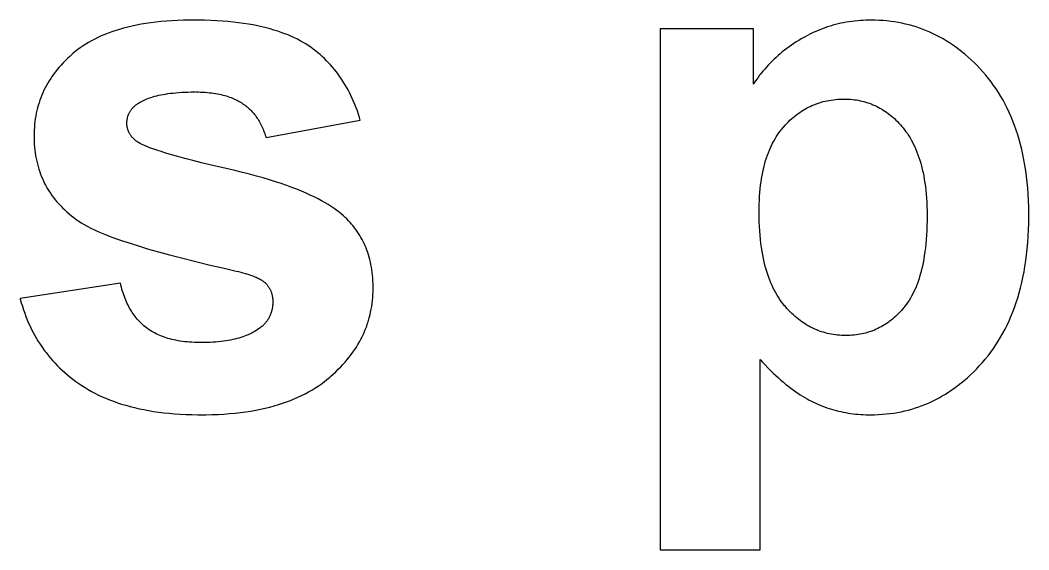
# Model space of a CAD drawing. Header units: millimetres. Extents: x 0 to 841, y 0 to 594.
# Drawn here: x 163.22 to 170.95, y 346.73 to 350.79 of the extents above; entities that cross this region are included whole.
import ezdxf

# ---------------------------------------------------------------- set-up
doc = ezdxf.new("R2010")
doc.units = ezdxf.units.MM
doc.header["$LTSCALE"] = 46.255
doc.layers.add('5_CURVES', color=7, linetype='CONTINUOUS')

msp = doc.modelspace()

# ---------------------------------------------------------------- linework, layer by layer
at = {"layer": '5_CURVES', "color": 7, "linetype": 'CONTINUOUS'}
for p, q in [((168.1247, 350.7278), (168.1247, 346.7278)), ((168.8396, 350.7278), (168.1247, 350.7278)), ((168.8396, 350.3021), (168.8396, 350.7278)), ((165.1015, 349.8929), (165.8246, 350.0266)), ((163.9856, 348.7742), (163.2161, 348.6568)), ((168.8914, 346.7278), (168.8914, 348.1875)), ((168.1247, 346.7278), (168.8914, 346.7278))]:
    msp.add_line(p, q, dxfattribs=at)
for points in [[(164.5422, 350.7933), (164.5141, 350.7931), (164.4679, 350.7923), (164.423, 350.7908), (164.3795, 350.7885), (164.3372, 350.7856), (164.2961, 350.782), (164.2563, 350.7778), (164.2177, 350.7729), (164.1802, 350.7674), (164.1439, 350.7614), (164.1087, 350.7547), (164.0746, 350.7476), (164.0415, 350.7398), (164.0095, 350.7316), (163.9785, 350.7228), (163.9486, 350.7135), (163.9195, 350.7038), (163.8914, 350.6936), (163.8643, 350.6829), (163.838, 350.6717), (163.8126, 350.6601), (163.7881, 350.6481), (163.7643, 350.6356), (163.7414, 350.6227), (163.7193, 350.6094), (163.698, 350.5957), (163.6774, 350.5816), (163.6576, 350.567), (163.6385, 350.5521), (163.62, 350.5367)], [(165.4252, 350.598), (165.4057, 350.6106), (165.3855, 350.623), (165.3644, 350.6349), (165.3424, 350.6466), (165.3196, 350.6579), (165.2958, 350.6688), (165.2711, 350.6794), (165.2455, 350.6895), (165.2188, 350.6993), (165.1911, 350.7087), (165.1624, 350.7177), (165.1326, 350.7263), (165.1016, 350.7344), (165.0695, 350.7421), (165.0363, 350.7493), (165.0018, 350.7561), (164.966, 350.7623), (164.929, 350.768), (164.8906, 350.7732), (164.851, 350.7779), (164.8099, 350.7819), (164.7674, 350.7854), (164.7234, 350.7883), (164.6779, 350.7905), (164.6309, 350.7921), (164.5824, 350.793), (164.5422, 350.7933)], [(169.7427, 350.7933), (169.7256, 350.7932), (169.703, 350.7926), (169.6806, 350.7916), (169.6584, 350.7903), (169.6365, 350.7885), (169.6148, 350.7862), (169.5932, 350.7836), (169.5719, 350.7806), (169.5508, 350.7771), (169.5299, 350.7732), (169.5091, 350.769), (169.4886, 350.7643), (169.4682, 350.7592), (169.448, 350.7537), (169.4379, 350.7508), (169.4279, 350.7478), (169.408, 350.7415), (169.3883, 350.7348), (169.3687, 350.7277), (169.3492, 350.7202), (169.3299, 350.7123), (169.3107, 350.7039), (169.2917, 350.6951), (169.2728, 350.686), (169.254, 350.6763), (169.2353, 350.6663), (169.2167, 350.6558)], [(170.5988, 350.397), (170.5768, 350.4212), (170.5543, 350.4448), (170.5316, 350.4675), (170.5087, 350.4894), (170.4856, 350.5104), (170.4623, 350.5305), (170.4389, 350.5499), (170.4152, 350.5684), (170.3913, 350.5862), (170.3672, 350.6032), (170.343, 350.6194), (170.3185, 350.6348), (170.2937, 350.6495), (170.2688, 350.6635), (170.2436, 350.6767), (170.2182, 350.6892), (170.1925, 350.701), (170.1666, 350.7121), (170.1404, 350.7225), (170.114, 350.7321), (170.0873, 350.7411), (170.0603, 350.7493), (170.033, 350.7569), (170.0055, 350.7637), (169.9776, 350.7699), (169.9495, 350.7753), (169.921, 350.78), (169.8921, 350.784), (169.863, 350.7873), (169.8335, 350.7899), (169.8036, 350.7918), (169.7734, 350.7929), (169.7427, 350.7933)], [(169.2167, 350.6558), (169.206, 350.6496), (169.1865, 350.6378), (169.1673, 350.6258), (169.1485, 350.6135), (169.1302, 350.601), (169.1123, 350.5883), (169.0947, 350.5754), (169.0776, 350.5623), (169.0608, 350.5489), (169.0444, 350.5353), (169.0284, 350.5215), (169.0127, 350.5074), (168.9974, 350.4931), (168.9824, 350.4786), (168.9678, 350.4638), (168.9535, 350.4488), (168.9395, 350.4335), (168.9259, 350.418), (168.9126, 350.4023), (168.8997, 350.3862), (168.8933, 350.3781), (168.887, 350.37), (168.8747, 350.3534), (168.8627, 350.3366), (168.851, 350.3195), (168.8396, 350.3021)], [(165.8246, 350.0266), (165.8189, 350.0453), (165.8107, 350.0711), (165.802, 350.0964), (165.7929, 350.1211), (165.7835, 350.1453), (165.7736, 350.1689), (165.7634, 350.192), (165.7528, 350.2147), (165.7419, 350.2368), (165.7305, 350.2584), (165.7188, 350.2795), (165.7067, 350.3001), (165.6943, 350.3203), (165.6815, 350.34), (165.6683, 350.3593), (165.6547, 350.3781), (165.6408, 350.3965), (165.6265, 350.4144), (165.6119, 350.432), (165.5968, 350.4491), (165.5814, 350.4658), (165.5656, 350.4821), (165.5495, 350.4979), (165.5329, 350.5134), (165.5159, 350.5285), (165.4986, 350.5432), (165.4809, 350.5575), (165.4627, 350.5714), (165.4441, 350.5849), (165.4252, 350.598)], [(163.62, 350.5367), (163.6138, 350.5312), (163.5957, 350.515), (163.5783, 350.4987), (163.5615, 350.4822), (163.5454, 350.4656), (163.53, 350.4489), (163.5152, 350.432), (163.5009, 350.415), (163.4873, 350.3978), (163.4743, 350.3805), (163.4619, 350.3631), (163.45, 350.3454), (163.4387, 350.3277), (163.4279, 350.3097), (163.4177, 350.2916), (163.408, 350.2732), (163.3988, 350.2547), (163.3902, 350.236), (163.3821, 350.2171), (163.3745, 350.198), (163.3674, 350.1787), (163.3609, 350.1591), (163.3548, 350.1393), (163.3493, 350.1193), (163.3443, 350.099), (163.3398, 350.0785), (163.3358, 350.0577), (163.3323, 350.0366), (163.3293, 350.0153), (163.3269, 349.9936), (163.325, 349.9717), (163.3236, 349.9494), (163.3228, 349.9267), (163.3225, 349.9038)], [(170.9515, 349.2953), (170.9514, 349.3115), (170.9507, 349.3614), (170.949, 349.4101), (170.9465, 349.4577), (170.9432, 349.5042), (170.939, 349.5496), (170.934, 349.594), (170.9282, 349.6373), (170.9216, 349.6796), (170.9142, 349.7209), (170.9061, 349.7613), (170.8973, 349.8007), (170.8877, 349.8392), (170.8774, 349.8768), (170.8664, 349.9136), (170.8547, 349.9494), (170.8423, 349.9845), (170.8293, 350.0187), (170.8155, 350.0521), (170.8011, 350.0848), (170.7861, 350.1166), (170.7703, 350.1478), (170.7539, 350.1782), (170.7369, 350.2079), (170.7191, 350.2369), (170.7008, 350.2652), (170.6817, 350.2929), (170.662, 350.3199), (170.6416, 350.3462), (170.6206, 350.3719), (170.5988, 350.397)], [(164.1229, 350.1561), (164.1317, 350.1616), (164.141, 350.167), (164.1507, 350.1722), (164.161, 350.1773), (164.1719, 350.1823), (164.1832, 350.1872), (164.1952, 350.1919), (164.2077, 350.1964), (164.2208, 350.2008), (164.2345, 350.205), (164.2489, 350.2091), (164.264, 350.213), (164.2797, 350.2166), (164.2961, 350.2201), (164.3132, 350.2234), (164.3311, 350.2264), (164.3497, 350.2292), (164.3691, 350.2318), (164.3893, 350.2341), (164.4102, 350.2361), (164.432, 350.2379), (164.4547, 350.2394), (164.4782, 350.2405), (164.5025, 350.2414), (164.5278, 350.2419), (164.554, 350.2421), (164.5558, 350.2421)], [(164.5618, 350.2421), (164.5807, 350.2419), (164.5992, 350.2413), (164.6171, 350.2405), (164.6346, 350.2394), (164.6516, 350.2381), (164.6681, 350.2365), (164.6841, 350.2346), (164.6997, 350.2325), (164.7149, 350.2301), (164.7296, 350.2275), (164.7439, 350.2247), (164.7578, 350.2217), (164.7714, 350.2184), (164.7845, 350.215), (164.7972, 350.2113), (164.8096, 350.2074), (164.8217, 350.2033), (164.8333, 350.199), (164.8447, 350.1946), (164.8557, 350.1899), (164.8664, 350.185), (164.8768, 350.18), (164.8868, 350.1748), (164.8966, 350.1694), (164.9061, 350.1638), (164.9153, 350.158), (164.9242, 350.1521)], [(169.068, 349.9699), (169.0725, 349.9751), (169.0841, 349.9881), (169.0959, 350.0007), (169.1079, 350.0128), (169.1199, 350.0245), (169.1321, 350.0357), (169.1444, 350.0465), (169.1568, 350.0568), (169.1693, 350.0667), (169.182, 350.0762), (169.1948, 350.0853), (169.2078, 350.094), (169.2208, 350.1022), (169.2341, 350.1101), (169.2474, 350.1176), (169.261, 350.1247), (169.2746, 350.1314), (169.2885, 350.1377), (169.3025, 350.1437), (169.3095, 350.1465), (169.3166, 350.1493), (169.331, 350.1545), (169.3455, 350.1593), (169.3602, 350.1637), (169.375, 350.1678), (169.3901, 350.1715), (169.4054, 350.1748), (169.4208, 350.1778), (169.4365, 350.1803), (169.4524, 350.1825), (169.4685, 350.1843), (169.4849, 350.1857), (169.5015, 350.1867), (169.5183, 350.1873), (169.5354, 350.1875)], [(169.5354, 350.1875), (169.5515, 350.1873), (169.5674, 350.1867), (169.5831, 350.1858), (169.5986, 350.1844), (169.6138, 350.1826), (169.6289, 350.1805), (169.6437, 350.178), (169.6583, 350.1751), (169.6728, 350.1719), (169.6871, 350.1683), (169.7012, 350.1643), (169.7152, 350.1599), (169.729, 350.1552), (169.7426, 350.15), (169.7561, 350.1446), (169.7695, 350.1387), (169.7827, 350.1325), (169.7958, 350.1258), (169.8087, 350.1188), (169.8215, 350.1114), (169.8342, 350.1036), (169.8468, 350.0954), (169.8593, 350.0868), (169.8717, 350.0778), (169.8839, 350.0684), (169.8961, 350.0585), (169.9081, 350.0482), (169.9201, 350.0375), (169.932, 350.0262), (169.9437, 350.0146), (169.9554, 350.0024), (169.967, 349.9898), (169.9785, 349.9766), (169.9875, 349.9659)], [(164.0347, 350.002), (164.0347, 350.0025), (164.0348, 350.0079), (164.035, 350.0133), (164.0353, 350.0186), (164.0358, 350.0237), (164.0365, 350.0288), (164.0372, 350.0338), (164.0381, 350.0388), (164.0391, 350.0436), (164.0402, 350.0484), (164.0415, 350.0531), (164.0429, 350.0577), (164.0444, 350.0622), (164.0461, 350.0667), (164.0478, 350.0712), (164.0497, 350.0755), (164.0518, 350.0798), (164.0539, 350.0841), (164.0562, 350.0883), (164.0587, 350.0925), (164.0612, 350.0966), (164.0639, 350.1006), (164.0668, 350.1046), (164.0698, 350.1086), (164.0729, 350.1125), (164.0762, 350.1163), (164.0796, 350.1202), (164.0832, 350.1239), (164.0869, 350.1277), (164.0908, 350.1314), (164.0949, 350.135), (164.0991, 350.1386), (164.1035, 350.1422), (164.1081, 350.1457), (164.1128, 350.1492), (164.1178, 350.1527), (164.1229, 350.1561)], [(164.9242, 350.1521), (164.9326, 350.1461), (164.9409, 350.14), (164.9489, 350.1337), (164.9568, 350.1272), (164.9645, 350.1206), (164.972, 350.1138), (164.9793, 350.1068), (164.9864, 350.0996), (164.9934, 350.0922), (165.0003, 350.0847), (165.0069, 350.0769), (165.0134, 350.069), (165.0197, 350.0609), (165.0259, 350.0525), (165.0319, 350.044), (165.0378, 350.0352), (165.0435, 350.0262), (165.049, 350.017), (165.0544, 350.0076), (165.0596, 349.9979), (165.0647, 349.988), (165.0696, 349.9779), (165.0744, 349.9674), (165.079, 349.9568), (165.0834, 349.9458), (165.0877, 349.9346), (165.0919, 349.9231), (165.0958, 349.9114), (165.0996, 349.8993), (165.1015, 349.8929)], [(164.1108, 349.8624), (164.1077, 349.8648), (164.1031, 349.8683), (164.0988, 349.8719), (164.0946, 349.8756), (164.0906, 349.8792), (164.0868, 349.8828), (164.0831, 349.8865), (164.0796, 349.8902), (164.0762, 349.8939), (164.073, 349.8976), (164.0699, 349.9014), (164.067, 349.9052), (164.0642, 349.909), (164.0615, 349.9128), (164.059, 349.9167), (164.0566, 349.9206), (164.0544, 349.9245), (164.0522, 349.9284), (164.0502, 349.9324), (164.0484, 349.9364), (164.0466, 349.9405), (164.0458, 349.9425), (164.045, 349.9446), (164.0435, 349.9487), (164.0421, 349.9529), (164.0408, 349.9571), (164.0396, 349.9613), (164.0386, 349.9656), (164.0377, 349.97), (164.0369, 349.9744), (164.0362, 349.9788), (164.0357, 349.9833), (164.0352, 349.9879), (164.0349, 349.9925), (164.0347, 349.9972), (164.0347, 350.002)], [(168.8833, 349.3281), (168.8834, 349.3504), (168.884, 349.3819), (168.8851, 349.4124), (168.8867, 349.442), (168.8888, 349.4708), (168.8914, 349.4987), (168.8944, 349.5257), (168.8978, 349.552), (168.9016, 349.5775), (168.9059, 349.6022), (168.9106, 349.6263), (168.9157, 349.6496), (168.9211, 349.6722), (168.9269, 349.6941), (168.9331, 349.7155), (168.9397, 349.7362), (168.9466, 349.7562), (168.9539, 349.7758), (168.9616, 349.7947), (168.9695, 349.8131), (168.9779, 349.8309), (168.9865, 349.8483), (168.9955, 349.8651), (169.0049, 349.8814), (169.0145, 349.8973), (169.0245, 349.9127), (169.0349, 349.9276), (169.0456, 349.9422), (169.0566, 349.9563), (169.068, 349.9699)], [(169.9875, 349.9659), (169.9986, 349.9519), (170.0095, 349.9374), (170.0201, 349.9223), (170.0303, 349.9067), (170.0403, 349.8905), (170.05, 349.8738), (170.0593, 349.8565), (170.0683, 349.8386), (170.0771, 349.82), (170.0854, 349.8008), (170.0935, 349.781), (170.1012, 349.7605), (170.1086, 349.7393), (170.1156, 349.7175), (170.1223, 349.6949), (170.1286, 349.6716), (170.1345, 349.6476), (170.14, 349.6228), (170.1451, 349.5972), (170.1498, 349.5708), (170.154, 349.5436), (170.1578, 349.5156), (170.1612, 349.4868), (170.1641, 349.457), (170.1665, 349.4264), (170.1684, 349.3949), (170.1699, 349.3625), (170.1707, 349.3292), (170.1711, 349.2949), (170.1711, 349.2899)], [(163.3225, 349.9038), (163.3226, 349.8901), (163.3233, 349.8662), (163.3244, 349.8427), (163.3262, 349.8197), (163.3285, 349.797), (163.3313, 349.7748), (163.3347, 349.7529), (163.3386, 349.7315), (163.3431, 349.7104), (163.3481, 349.6896), (163.3535, 349.6692), (163.3596, 349.6492), (163.3661, 349.6294), (163.3731, 349.61), (163.3807, 349.5909), (163.3887, 349.5721), (163.3973, 349.5536), (163.4064, 349.5353), (163.4111, 349.5263), (163.416, 349.5174), (163.4261, 349.4997), (163.4368, 349.4823), (163.448, 349.4651), (163.4597, 349.4482), (163.472, 349.4316), (163.4848, 349.4152), (163.4982, 349.399), (163.5122, 349.3831), (163.5267, 349.3674), (163.5419, 349.352), (163.5576, 349.3368), (163.5739, 349.3218), (163.5909, 349.307), (163.6085, 349.2925), (163.6268, 349.2782), (163.6458, 349.2641), (163.6654, 349.2503)], [(164.7636, 349.6616), (164.6809, 349.681), (164.6062, 349.6991), (164.5391, 349.7159), (164.4788, 349.7316), (164.4249, 349.7461), (164.3768, 349.7597), (164.3342, 349.7723), (164.2965, 349.784), (164.2633, 349.7948), (164.2343, 349.8049), (164.209, 349.8142), (164.1872, 349.8229), (164.1684, 349.8308), (164.1524, 349.8382), (164.139, 349.845), (164.1277, 349.8513), (164.1184, 349.8571), (164.1108, 349.8624)], [(165.6809, 349.3041), (165.6629, 349.3187), (165.6438, 349.3333), (165.6233, 349.348), (165.6016, 349.3626), (165.5785, 349.3773), (165.5539, 349.392), (165.5279, 349.4068), (165.5004, 349.4215), (165.4713, 349.4362), (165.4406, 349.451), (165.4082, 349.4657), (165.374, 349.4804), (165.3379, 349.4951), (165.3, 349.5098), (165.2601, 349.5245), (165.2182, 349.539), (165.1741, 349.5536), (165.1279, 349.568), (165.0795, 349.5824), (165.0287, 349.5967), (164.9756, 349.611), (164.92, 349.6251), (164.8618, 349.639), (164.7636, 349.6616)], [(169.0762, 348.6043), (169.0644, 348.619), (169.0529, 348.6342), (169.0417, 348.6499), (169.0309, 348.6662), (169.0204, 348.6831), (169.0103, 348.7006), (169.0005, 348.7187), (168.991, 348.7374), (168.9819, 348.7568), (168.9731, 348.7769), (168.9647, 348.7977), (168.9567, 348.8191), (168.949, 348.8414), (168.9416, 348.8644), (168.9347, 348.8882), (168.9281, 348.9128), (168.9219, 348.9383), (168.9161, 348.9646), (168.9108, 348.9919), (168.9059, 349.0201), (168.9014, 349.0492), (168.8974, 349.0794), (168.8938, 349.1106), (168.8908, 349.1428), (168.8882, 349.1762), (168.8861, 349.2106), (168.8846, 349.2463), (168.8837, 349.2831), (168.8833, 349.3212), (168.8833, 349.3281)], [(165.9228, 348.736), (165.9227, 348.7484), (165.9222, 348.771), (165.9213, 348.7931), (165.9198, 348.8149), (165.9179, 348.8361), (165.9155, 348.857), (165.9127, 348.8775), (165.9095, 348.8976), (165.9058, 348.9173), (165.9017, 348.9366), (165.8972, 348.9555), (165.8922, 348.9741), (165.8869, 348.9924), (165.8811, 349.0103), (165.8749, 349.0278), (165.8684, 349.045), (165.8614, 349.0619), (165.854, 349.0785), (165.8462, 349.0947), (165.8381, 349.1107), (165.8295, 349.1263), (165.8205, 349.1417), (165.8112, 349.1567), (165.8014, 349.1715), (165.7964, 349.1788), (165.7912, 349.186), (165.7807, 349.2002), (165.7697, 349.2141), (165.7583, 349.2278), (165.7464, 349.2412), (165.7342, 349.2543), (165.7215, 349.2671), (165.7084, 349.2797), (165.6949, 349.292), (165.6809, 349.3041)], [(170.1711, 349.2899), (170.1708, 349.2518), (170.17, 349.2145), (170.1686, 349.1785), (170.1667, 349.1436), (170.1644, 349.1099), (170.1615, 349.0774), (170.1581, 349.0461), (170.1544, 349.0158), (170.1501, 348.9866), (170.1455, 348.9584), (170.1404, 348.9312), (170.135, 348.9051), (170.1292, 348.8798), (170.123, 348.8556), (170.1165, 348.8322), (170.1096, 348.8097), (170.1024, 348.7881), (170.0948, 348.7672), (170.087, 348.7472), (170.0789, 348.728), (170.0704, 348.7096), (170.0617, 348.6918), (170.0527, 348.6748), (170.0434, 348.6585), (170.0338, 348.6428), (170.024, 348.6278), (170.0139, 348.6135), (170.0036, 348.5997), (169.993, 348.5866)], [(170.596, 348.1664), (170.6179, 348.1919), (170.6391, 348.2181), (170.6596, 348.245), (170.6795, 348.2725), (170.6987, 348.3008), (170.7173, 348.3297), (170.7352, 348.3594), (170.7524, 348.3898), (170.769, 348.421), (170.7849, 348.453), (170.8001, 348.4857), (170.8147, 348.5193), (170.8286, 348.5537), (170.8418, 348.5889), (170.8543, 348.625), (170.8661, 348.662), (170.8773, 348.6999), (170.8877, 348.7388), (170.8973, 348.7786), (170.9063, 348.8193), (170.9145, 348.8611), (170.9219, 348.9038), (170.9285, 348.9477), (170.9343, 348.9925), (170.9393, 349.0385), (170.9435, 349.0856), (170.9468, 349.1338), (170.9493, 349.1832), (170.9508, 349.2338), (170.9514, 349.2856), (170.9515, 349.2953)], [(163.6654, 349.2503), (163.6845, 349.2377), (163.7063, 349.2246), (163.731, 349.211), (163.7588, 349.1967), (163.79, 349.1818), (163.825, 349.1663), (163.8639, 349.1501), (163.9072, 349.1332), (163.9551, 349.1155), (164.0079, 349.0971), (164.0662, 349.0778), (164.1302, 349.0577), (164.2005, 349.0367), (164.2774, 349.0148), (164.3614, 348.9918), (164.4531, 348.9678), (164.553, 348.9427), (164.6617, 348.9164), (164.7799, 348.8888)], [(164.7799, 348.8888), (164.8525, 348.8723), (164.8722, 348.8676), (164.8908, 348.863), (164.9084, 348.8585), (164.9249, 348.854), (164.9404, 348.8495), (164.955, 348.8451), (164.9686, 348.8407), (164.9814, 348.8364), (164.9934, 348.8322), (165.0046, 348.828), (165.0151, 348.8239), (165.0248, 348.8198), (165.0339, 348.8158), (165.0423, 348.8119), (165.0501, 348.808), (165.0573, 348.8042), (165.064, 348.8004), (165.0701, 348.7967), (165.0757, 348.793), (165.0809, 348.7894), (165.0856, 348.7859), (165.09, 348.7824), (165.0939, 348.779), (165.0974, 348.7756)], [(164.1843, 348.4324), (164.1747, 348.44), (164.1653, 348.4478), (164.1562, 348.4558), (164.1472, 348.464), (164.1385, 348.4725), (164.13, 348.4812), (164.1217, 348.4902), (164.1136, 348.4994), (164.1056, 348.5089), (164.0979, 348.5186), (164.0904, 348.5286), (164.0831, 348.5389), (164.0759, 348.5494), (164.069, 348.5602), (164.0622, 348.5713), (164.0557, 348.5827), (164.0493, 348.5944), (164.0431, 348.6064), (164.0371, 348.6187), (164.0314, 348.6313), (164.0258, 348.6443), (164.0204, 348.6575), (164.0152, 348.6712), (164.0103, 348.6851), (164.0055, 348.6994), (164.001, 348.7141), (163.9967, 348.7292), (163.9926, 348.7446), (163.9887, 348.7605), (163.9856, 348.7742)], [(165.0974, 348.7756), (165.1008, 348.7721), (165.1041, 348.7686), (165.1072, 348.7649), (165.1103, 348.7613), (165.1133, 348.7575), (165.1161, 348.7537), (165.1189, 348.7499), (165.1216, 348.7459), (165.1241, 348.7419), (165.1266, 348.7378), (165.1289, 348.7337), (165.1311, 348.7295), (165.1333, 348.7252), (165.1353, 348.7209), (165.1372, 348.7165), (165.1391, 348.712), (165.1408, 348.7074), (165.1424, 348.7028), (165.1439, 348.6981), (165.1453, 348.6934), (165.1466, 348.6886), (165.1478, 348.6837), (165.1488, 348.6787), (165.1498, 348.6737), (165.1507, 348.6686), (165.1514, 348.6634), (165.152, 348.6582), (165.1525, 348.6528), (165.1529, 348.6475), (165.1532, 348.642), (165.1533, 348.6365), (165.1534, 348.6323)], [(165.5894, 348.0518), (165.5968, 348.0582), (165.6173, 348.0765), (165.637, 348.0949), (165.656, 348.1134), (165.6741, 348.132), (165.6916, 348.1506), (165.7083, 348.1694), (165.7243, 348.1883), (165.7396, 348.2073), (165.7542, 348.2264), (165.7682, 348.2456), (165.7815, 348.265), (165.7942, 348.2844), (165.8062, 348.3041), (165.8176, 348.3238), (165.8284, 348.3437), (165.8386, 348.3638), (165.8482, 348.384), (165.8572, 348.4043), (165.8656, 348.4249), (165.8734, 348.4456), (165.8807, 348.4666), (165.8841, 348.4771), (165.8873, 348.4877), (165.8934, 348.5091), (165.899, 348.5306), (165.9039, 348.5524), (165.9083, 348.5744), (165.9121, 348.5967), (165.9154, 348.6192), (165.918, 348.642), (165.9201, 348.665), (165.9216, 348.6884), (165.9225, 348.712), (165.9228, 348.736)], [(163.2161, 348.6568), (163.2172, 348.6526), (163.2248, 348.6248), (163.2329, 348.5975), (163.2415, 348.5707), (163.2506, 348.5444), (163.2602, 348.5185), (163.2703, 348.4931), (163.2809, 348.4682), (163.292, 348.4437), (163.3036, 348.4196), (163.3157, 348.396), (163.3283, 348.3728), (163.3414, 348.35), (163.355, 348.3276), (163.3691, 348.3056), (163.3837, 348.284), (163.3988, 348.2628), (163.4065, 348.2523), (163.4144, 348.2419), (163.4305, 348.2214), (163.4471, 348.2013), (163.4642, 348.1816), (163.4819, 348.1622), (163.5001, 348.1432), (163.5188, 348.1246), (163.5381, 348.1063), (163.5579, 348.0883), (163.5783, 348.0707), (163.5993, 348.0535), (163.6208, 348.0366), (163.643, 348.02), (163.6657, 348.0038)], [(165.1534, 348.6323), (165.1533, 348.6247), (165.153, 348.6172), (165.1526, 348.6099), (165.152, 348.6027), (165.1512, 348.5956), (165.1502, 348.5886), (165.1491, 348.5818), (165.1478, 348.575), (165.1463, 348.5684), (165.1447, 348.5618), (165.1429, 348.5554), (165.141, 348.5491), (165.1389, 348.5428), (165.1367, 348.5367), (165.1342, 348.5306), (165.133, 348.5277), (165.1317, 348.5247), (165.1289, 348.5188), (165.1261, 348.5131), (165.123, 348.5074), (165.1198, 348.5018), (165.1164, 348.4963), (165.1129, 348.4909), (165.1092, 348.4855), (165.1053, 348.4803), (165.1013, 348.4751), (165.0971, 348.47), (165.0928, 348.465), (165.0882, 348.46), (165.0835, 348.4552), (165.0786, 348.4504), (165.0735, 348.4457), (165.0683, 348.4411), (165.0628, 348.4365), (165.0572, 348.4321), (165.052, 348.4282)], [(169.549, 348.3731), (169.5323, 348.3733), (169.5158, 348.3739), (169.4995, 348.3749), (169.4834, 348.3764), (169.4676, 348.3782), (169.4519, 348.3805), (169.4364, 348.3831), (169.4211, 348.3861), (169.406, 348.3895), (169.391, 348.3933), (169.3762, 348.3975), (169.3616, 348.4021), (169.3471, 348.4071), (169.3328, 348.4125), (169.3257, 348.4153), (169.3186, 348.4183), (169.3046, 348.4244), (169.2907, 348.431), (169.2769, 348.438), (169.2633, 348.4453), (169.2498, 348.4531), (169.2364, 348.4613), (169.2231, 348.47), (169.2099, 348.479), (169.1969, 348.4885), (169.184, 348.4984), (169.1711, 348.5088), (169.1584, 348.5197), (169.1458, 348.531), (169.1333, 348.5428), (169.1209, 348.555), (169.1085, 348.5678), (169.0963, 348.581), (169.0842, 348.5948), (169.0762, 348.6043)], [(169.993, 348.5866), (169.9858, 348.5781), (169.9745, 348.5654), (169.9632, 348.5531), (169.9518, 348.5413), (169.9403, 348.53), (169.9287, 348.5191), (169.9169, 348.5087), (169.9051, 348.4987), (169.8932, 348.4891), (169.8812, 348.4799), (169.869, 348.4712), (169.8568, 348.4628), (169.8444, 348.4549), (169.8319, 348.4473), (169.8193, 348.4401), (169.8066, 348.4333), (169.7937, 348.4268), (169.7806, 348.4207), (169.7675, 348.415), (169.7608, 348.4123), (169.7542, 348.4097), (169.7407, 348.4047), (169.7271, 348.4001), (169.7133, 348.3958), (169.6993, 348.3919), (169.6852, 348.3884), (169.6709, 348.3852), (169.6564, 348.3824), (169.6417, 348.38), (169.6268, 348.3779), (169.6117, 348.3762), (169.5964, 348.3748), (169.5808, 348.3739), (169.565, 348.3733), (169.549, 348.3731)], [(164.6049, 348.3185), (164.5935, 348.3186), (164.5731, 348.3189), (164.5531, 348.3196), (164.5336, 348.3206), (164.5147, 348.322), (164.4962, 348.3236), (164.4781, 348.3255), (164.4606, 348.3278), (164.4434, 348.3303), (164.4268, 348.3331), (164.4105, 348.3362), (164.3947, 348.3395), (164.3794, 348.3431), (164.3644, 348.347), (164.3498, 348.3511), (164.3357, 348.3555), (164.3219, 348.36), (164.3085, 348.3649), (164.2955, 348.3699), (164.2828, 348.3752), (164.2705, 348.3807), (164.2586, 348.3864), (164.247, 348.3924), (164.2357, 348.3985), (164.2248, 348.4049), (164.2142, 348.4115), (164.2039, 348.4183), (164.1939, 348.4252), (164.1843, 348.4324)], [(165.052, 348.4282), (165.0423, 348.4212), (165.0322, 348.4144), (165.0217, 348.4079), (165.0108, 348.4015), (164.9996, 348.3953), (164.9879, 348.3893), (164.9759, 348.3836), (164.9634, 348.378), (164.9504, 348.3726), (164.9371, 348.3675), (164.9232, 348.3626), (164.9089, 348.3579), (164.8941, 348.3534), (164.8788, 348.3492), (164.863, 348.3452), (164.8466, 348.3414), (164.8297, 348.3379), (164.8123, 348.3347), (164.7942, 348.3317), (164.7756, 348.329), (164.7563, 348.3266), (164.7364, 348.3245), (164.7158, 348.3227), (164.6946, 348.3212), (164.6727, 348.32), (164.6501, 348.3192), (164.6268, 348.3187), (164.6049, 348.3185)], [(168.8914, 348.1875), (168.9083, 348.1692), (168.9295, 348.1468), (168.9503, 348.1254), (168.9709, 348.1048), (168.9912, 348.085), (169.0112, 348.0661), (169.031, 348.0479), (169.0506, 348.0306), (169.0699, 348.014), (169.0889, 347.9981), (169.1078, 347.983), (169.1264, 347.9686), (169.1447, 347.9549), (169.1629, 347.9419), (169.1808, 347.9295), (169.1985, 347.9178), (169.2161, 347.9067), (169.2334, 347.8962), (169.2505, 347.8863), (169.2674, 347.877), (169.2842, 347.8683), (169.3007, 347.8601)], [(169.7373, 347.7646), (169.768, 347.765), (169.7982, 347.7661), (169.8281, 347.768), (169.8576, 347.7706), (169.8868, 347.7739), (169.9156, 347.7779), (169.9441, 347.7827), (169.9722, 347.7881), (170, 347.7943), (170.0275, 347.8011), (170.0547, 347.8087), (170.0817, 347.817), (170.1083, 347.826), (170.1347, 347.8357), (170.1608, 347.8461), (170.1867, 347.8572), (170.2123, 347.869), (170.2377, 347.8816), (170.2628, 347.8949), (170.2878, 347.9089), (170.3125, 347.9237), (170.337, 347.9393), (170.3613, 347.9556), (170.3854, 347.9727), (170.4093, 347.9906), (170.433, 348.0093), (170.4565, 348.0288), (170.4799, 348.0492), (170.5031, 348.0704), (170.5261, 348.0925), (170.5489, 348.1155), (170.5715, 348.1394), (170.594, 348.1642), (170.596, 348.1664)], [(164.6049, 347.7646), (164.6406, 347.7648), (164.6879, 347.7658), (164.734, 347.7676), (164.7788, 347.7701), (164.8223, 347.7733), (164.8647, 347.7773), (164.9058, 347.782), (164.9458, 347.7873), (164.9847, 347.7933), (165.0225, 347.7999), (165.0593, 347.8072), (165.095, 347.8151), (165.1297, 347.8236), (165.1634, 347.8327), (165.1962, 347.8423), (165.228, 347.8526), (165.259, 347.8633), (165.2891, 347.8747), (165.3183, 347.8866), (165.3467, 347.899), (165.3743, 347.9119), (165.4011, 347.9254), (165.4271, 347.9393), (165.4524, 347.9539), (165.4769, 347.9689), (165.5008, 347.9844), (165.5239, 348.0005), (165.5464, 348.0171), (165.5682, 348.0342), (165.5894, 348.0518)], [(163.6657, 348.0038), (163.6892, 347.9879), (163.7133, 347.9726), (163.738, 347.9577), (163.7635, 347.9433), (163.7896, 347.9295), (163.8165, 347.9161), (163.8441, 347.9032), (163.8724, 347.8909), (163.9015, 347.8791), (163.9313, 347.8677), (163.962, 347.857), (163.9935, 347.8467), (164.0259, 347.837), (164.0591, 347.8278), (164.0931, 347.8193), (164.1281, 347.8112), (164.164, 347.8038), (164.2009, 347.797), (164.2388, 347.7907), (164.2776, 347.7851), (164.3175, 347.7802), (164.3584, 347.7759), (164.4003, 347.7722), (164.4434, 347.7693), (164.4876, 347.767), (164.5329, 347.7655), (164.5795, 347.7647), (164.6049, 347.7646)], [(169.3007, 347.8601), (169.3175, 347.8523), (169.3343, 347.8448), (169.3513, 347.8377), (169.3684, 347.8309), (169.3856, 347.8244), (169.4029, 347.8183), (169.4204, 347.8124), (169.438, 347.807), (169.4558, 347.8018), (169.4737, 347.797), (169.4917, 347.7925), (169.5099, 347.7884), (169.5283, 347.7845), (169.5469, 347.781), (169.5656, 347.7779), (169.5845, 347.775), (169.6036, 347.7725), (169.6228, 347.7704), (169.6423, 347.7686), (169.6619, 347.7671), (169.6818, 347.7659), (169.7019, 347.7652), (169.7222, 347.7647), (169.7373, 347.7646)]]:
    msp.add_lwpolyline(points, dxfattribs=at)

doc.saveas('drawing.dxf')
